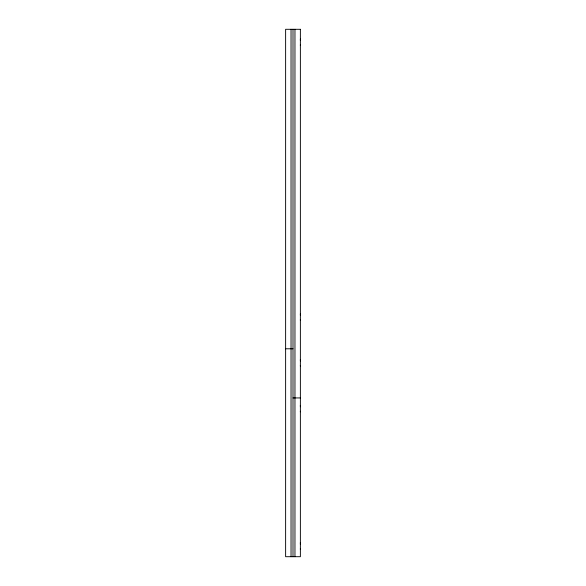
<?xml version="1.0" encoding="UTF-8"?>
<svg xmlns="http://www.w3.org/2000/svg" width="586" height="586" viewBox="0 0 586 586"><rect width="100%" height="100%" fill="white"/><g stroke="black" fill="none" stroke-linecap="round" stroke-linejoin="round"><path stroke-width="0.88" d="M300.318 406.735L300.376 406.281M300.318 544.138L300.376 543.683M300.318 40.295L300.376 39.877M300.318 315.1L300.376 314.682M300.318 360.895L300.376 360.485M300.325 45.378L300.376 44.858M300.325 320.183L300.376 319.663M300.325 365.986L300.376 365.459M300.325 411.782L300.376 411.262M300.325 549.185L300.376 548.664M285.624 348.787L293 348.787M293 397.938L300.376 397.938M300.318 405.365L300.376 405.966M300.318 542.768L300.376 543.369M300.332 39.108L300.376 39.562M300.332 313.913L300.376 314.367M300.332 359.709L300.376 360.163M294.963 29.3L294.963 556.7M293 29.3L293 556.7M291.037 29.3L291.037 556.7M300.376 29.3L285.624 29.3L285.624 556.7L300.376 556.7L300.376 29.3"/></g></svg>
